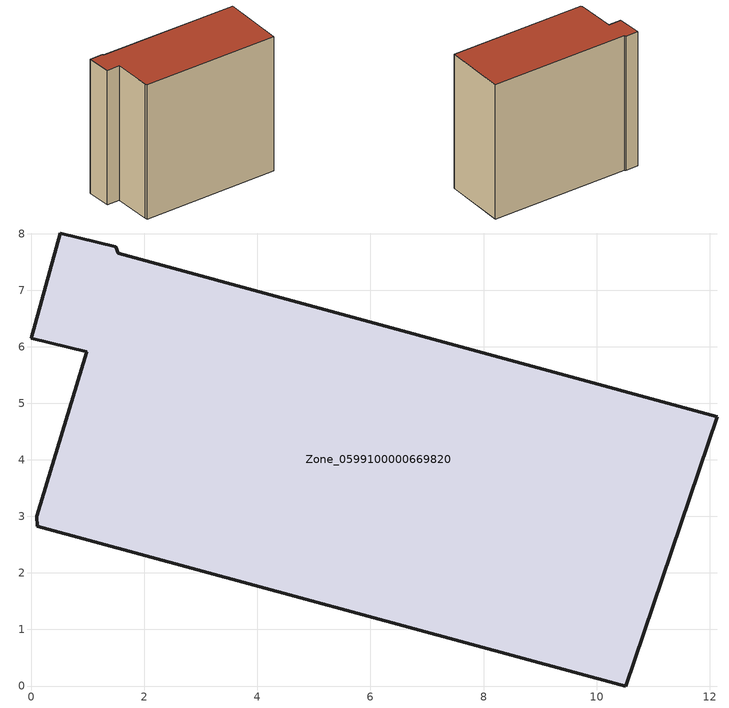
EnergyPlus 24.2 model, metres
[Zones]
Zone_0599100000669820
 floor ground (C_G): 0,6.15 0.51,8.01 1.5,7.77 1.54,7.65 12.13,4.76 10.52,0 0.11,2.82 0.1,3 0.98,5.91 z0
 wall outside (C_F): 1.54,7.65 1.5,7.77 0.51,8.01 0,6.15 0.98,5.91 0.1,3 0.11,2.82 10.52,0 12.13,4.76 1.54,7.65 z0:10.49
 roof outside (C_R): 10.52,0 12.13,4.76 1.54,7.65 1.5,7.77 0.51,8.01 0,6.15 0.98,5.91 0.1,3 0.11,2.82 z10.49
[BUILDING]
Pand.0599100000669820: North Axis=0; Terrain=City; Loads Convergence Tolerance Value=0.04; Temperature Convergence Tolerance Value=0.4; Solar Distribution=FullExterior; Maximum Number of Warmup Days=25; Minimum Number of Warmup Days=1
[Site:Location]
Rotterdam.The.Hague.AP_ZH_NLD Design_Conditions: Latitude=51.96; Longitude=4.45; Time Zone=1; Elevation=-4.5
[SITE:GROUNDTEMPERATURE:BUILDINGSURFACE]
18, 18, 18, 18, 18, 18, 18, 18, 18, 18, 18, 18
[MATERIAL] Thermal Absorptance=0.9; Solar Absorptance=0.7; Visible Absorptance=0.7
Name | Roughness | Thickness | Conductivity | Density | Specific Heat
G.TI.1946 | MediumSmooth | 0.15 | 1 | 540 | 1210
F.TI.1946 | Rough | 0.3 | 0.857143 | 1920 | 840
R.TI.1946 | MediumRough | 0.2 | 0.1 | 1500 | 1000
[CONSTRUCTION]
C_G: G.TI.1946
C_F: F.TI.1946
C_R: R.TI.1946
[ZONE]
Zone_0599100000669820: Type=1; Multiplier=1; Ceiling Height=Autocalculate; Volume=Autocalculate; Floor Area=autocalculate; Part of Total Floor Area=Yes
[ZONEINFILTRATION:DESIGNFLOWRATE]
Infil_Zone_0599100000669820: Zone or ZoneList or Space or SpaceList=Zone_0599100000669820; Schedule=AlwaysOn; Design Flow Rate Calculation Method=Flow/Area; Flow Rate per Floor Area=0.003; Constant Term Coefficient=1; Temperature Term Coefficient=0; Velocity Term Coefficient=0; Velocity Squared Term Coefficient=0
[HVACTEMPLATE:ZONE:IDEALLOADSAIRSYSTEM]
Zone_0599100000669820: Maximum Heating Supply Air Temperature=50; Minimum Cooling Supply Air Temperature=13; Maximum Heating Supply Air Humidity Ratio=0.0156; Minimum Cooling Supply Air Humidity Ratio=0.0077; Heating Limit=NoLimit; Cooling Limit=NoLimit; Dehumidification Control Type=ConstantSensibleHeatRatio; Cooling Sensible Heat Ratio=0.7; Dehumidification Setpoint=60; Humidification Control Type=None; Humidification Setpoint=30; Outdoor Air Method=None; Outdoor Air Flow Rate per Person=0.00944; Outdoor Air Flow Rate per Zone Floor Area=0; Outdoor Air Flow Rate per Zone=0; Demand Controlled Ventilation Type=None; Outdoor Air Economizer Type=NoEconomizer; Heat Recovery Type=None; Sensible Heat Recovery Effectiveness=0.7; Latent Heat Recovery Effectiveness=0.65
[ZONECONTROL:THERMOSTAT]
ThermostatControl_Zone_0599100000669820: Zone or ZoneList=Zone_0599100000669820; Control Type Schedule=DualSetpointControlType; Control 1=Thermostat_Zone_0599100000669820; Temperature Difference Between Cutout And Setpoint=0
[THERMOSTATSETPOINT:DUALSETPOINT]
Thermostat_Zone_0599100000669820: Heating Setpoint Temperature Schedule=HeatingSetpoint_Zone_0599100000669820; Cooling Setpoint Temperature Schedule=CoolingSetpoint_Zone_0599100000669820
[SCHEDULE:COMPACT]
HeatingSetpoint_Zone_0599100000669820: Through: 12/31, For: AllDays, Until: 24:00, 21
CoolingSetpoint_Zone_0599100000669820: Through: 12/31, For: AllDays, Until: 24:00, 24
DualSetpointControlType: Through: 12/31, For: AllDays, Until: 24:00, 4
AlwaysOn: Through: 12/31, For: AllDays, Until: 24:00, 1
